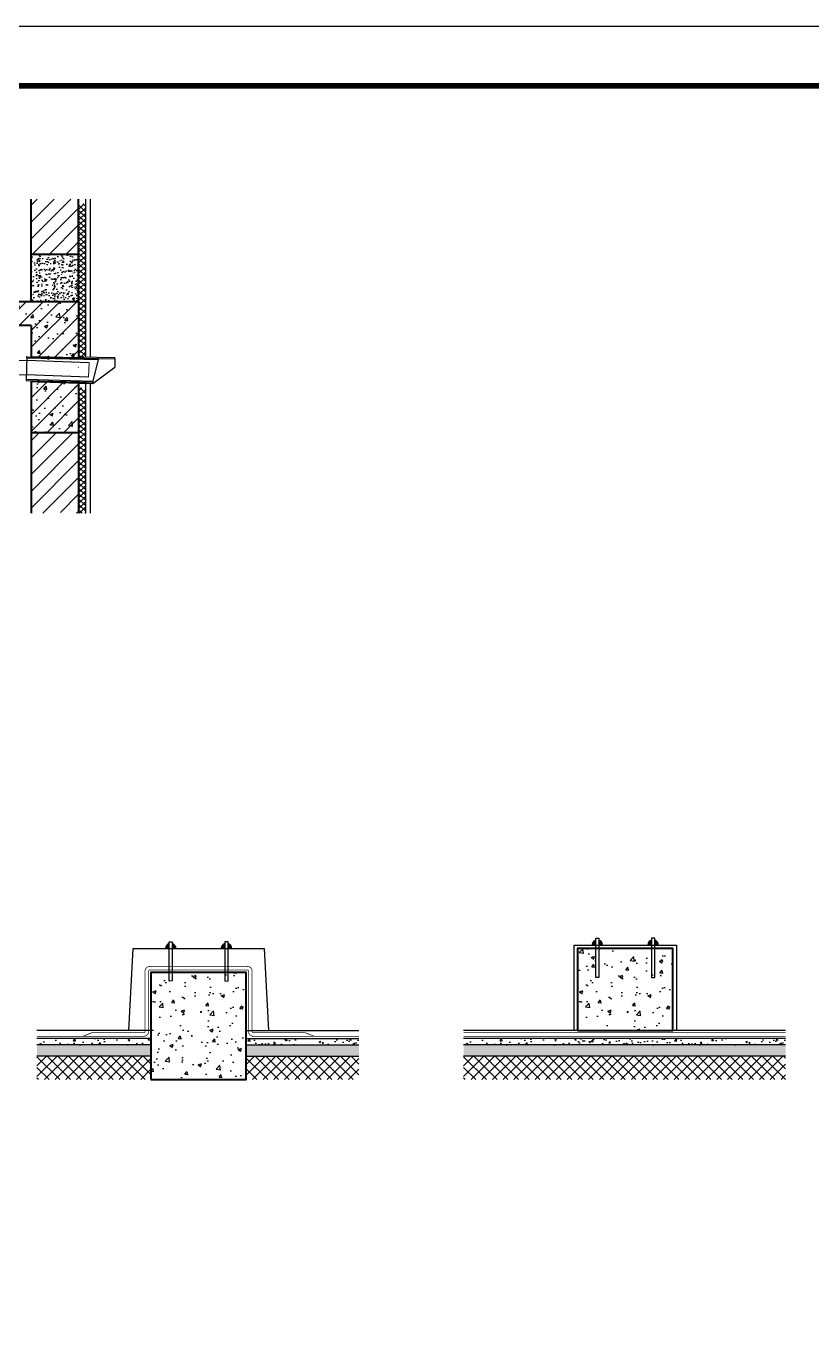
# Model space of a CAD drawing. Extents: x -518115 to 790560, y -210384 to 1628073.
# Drawn here: x 419221 to 422521, y 931103 to 936632 of the extents above; entities that cross this region are included whole.
import ezdxf

# ---------------------------------------------------------------- set-up
doc = ezdxf.new("R2010")
doc.units = 0
doc.header["$LTSCALE"] = 1000
doc.header["$MEASUREMENT"] = 0
doc.linetypes.add('CENTER', pattern=[50.8, 31.75, -6.35, 6.35, -6.35])
doc.linetypes.add('DASH', pattern=[0.35, 0.25, -0.1])
for name, color, linetype in [('3', 3, 'CENTER'), ('3-保温', 17, 'Continuous'), ('4', 4, 'Continuous'), ('7', 7, 'Continuous'), ('DIM_LEAD', 3, 'Continuous'), ('PUB_HACTH', 252, 'Continuous'), ('SURFACE', 6, 'Continuous'), ('图框', 140, 'Continuous')]:
    doc.layers.add(name, color=color, linetype=linetype)
doc.layers.add('WALL', color=9, linetype='Continuous', lineweight=40)
doc.layers.add('填充', color=251, linetype='Continuous', lineweight=5)
doc.layers.add('yichutu', color=7, linetype='Continuous', true_color=0xffffff, plot=False)
pattern_1 = [(45, (-1920324.0756, 942066.1986), (-2.806330038, 2.806330038), []), (135, (-1920324.0756, 942066.1986), (-2.806330038, -2.806330038), [])]
pattern_2 = [(45, (-1922116.5756, 942051.1986), (-2.806330038, 2.806330038), []), (135, (-1922116.5756, 942051.1986), (-2.806330038, -2.806330038), [])]
pattern_3 = [(45, (541560.294, 948033.204), (-35.355353, 35.355353), [])]

# ---------------------------------------------------------------- blocks, each defined once
blk = doc.blocks.new('A$C72245D93')
at = {"layer": '图框'}
blk.add_lwpolyline([(0, 0), (21025, 0), (21025, -14850), (0, -14850)], close=True, dxfattribs=at)
blk.add_lwpolyline([(0, 0), (21025, 0), (21025, -14850), (0, -14850)], close=True, dxfattribs=at)
at = {"layer": '图框', "const_width": 25}
blk.add_lwpolyline([(20775, -14600), (20775, -250), (625, -250), (625, -14600)], close=True, dxfattribs=at)
blk = doc.blocks.new('yct-841-594-84100-59399.9999999999-100-1000.0')
at = {"layer": 'yichutu', "color": 7, "true_color": 0xffffff}
blk.add_lwpolyline([(0, 0), (0, 59400), (84100, 59400), (84100, 0)], close=True, dxfattribs=at)

msp = doc.modelspace()

# ---------------------------------------------------------------- hatches: boundary and pattern name
at = {"layer": '3-保温'}
h = msp.add_hatch(dxfattribs=at)
h.set_pattern_fill('ANSI37', color=256, scale=10)
h.set_pattern_definition([(45, (-1676216.076, 1332137.5), (-11.22532015, 11.22532015), []), (135, (-1676216.076, 1332137.5), (-11.22532015, -11.22532015), [])])
h.paths.add_polyline_path([(419440.5, 935113.2), (419470.5, 935112.9), (419470.5, 934587.3), (419440.5, 934587.3)])
h.paths.add_polyline_path([(419470.5, 935242.9), (419440.5, 935242.9), (419440.5, 935886.5), (419470.5, 935886.5)])
at = {"layer": '4'}
for points in [[(419442.5, 935243.2), (419442.4, 935238.2), (419462.4, 935237.9), (419462.5, 935242.9)], [(419440.5, 935133.2), (419440.6, 935138.2), (419470.8, 935137.9), (419470.7, 935132.9)]]:
    msp.add_hatch(color=256, dxfattribs=at).paths.add_polyline_path(points)
at = {"layer": 'PUB_HACTH'}
h = msp.add_hatch(dxfattribs=at)
h.set_pattern_fill('普通砖', color=256, scale=20, style=0)
h.set_pattern_definition(pattern_3)
h.paths.add_polyline_path([(419440.5, 935675.1), (419240.5, 935675.1), (419240.5, 935906.5), (419440.5, 935906.5)])
at = {"layer": 'PUB_HACTH', "ltscale": 0.8}
h = msp.add_hatch(dxfattribs=at)
h.set_pattern_fill('AR-CONC', color=256, scale=25)
h.set_pattern_definition([(50, (-1661805.076, 1332157.5), (45.54616725, -3.9847714), [4.7625, -52.3875]), (355, (-1661805.076, 1332157.5), (-8.8107065, 47.7641607), [3.81, -41.91]), (100.451, (-1661801.28, 1332157.168), (36.7356254, 43.779172), [4.0475, -44.5225]), (46.1842, (-1661805.076, 1332170.2), (67.7697602, -10.510582), [7.14375, -78.58125]), (96.6356, (-1661799.43, 1332169.324), (59.3510586, 61.856389), [6.07125, -66.78375]), (351.184, (-1661805.076, 1332170.2), (59.3511515, 61.8562795), [5.715, -62.865]), (21, (-1661798.726, 1332167.025), (37.90371996, -25.5663796), [4.7625, -52.3875]), (326, (-1661798.726, 1332167.025), (15.4505071, 46.0469915), [3.81, -41.91]), (71.4514, (-1661795.567, 1332164.894), (53.3541227, 20.4807144), [4.0475, -44.5225]), (37.5, (-1661805.076, 1332157.5), (0.77215081, 21.13875972), [0, -41.402, 0, -42.545, 0, -42.06875]), (7.5, (-1661805.076, 1332157.5), (16.70491563, 25.0451437), [0, -24.257, 0, -40.4495, 0, -16.03375]), (327.5, (-1661819.236, 1332157.5), (33.89764879, -1.432186), [0, -15.875, 0, -49.53, 0, -65.7225]), (317.5, (-1661825.586, 1332157.5), (37.03229535, 6.35662276), [0, -20.6375, 0, -32.893, 0, -46.6725])])
h.paths.add_polyline_path([(419240.5, 935675.1), (419440.5, 935675.1), (419440.5, 935475.1), (419240.5, 935475.1)])
at = {"layer": 'PUB_HACTH'}
h = msp.add_hatch(dxfattribs=at)
h.set_pattern_fill('钢筋混凝土', color=256, scale=20, style=0)
h.set_pattern_definition([(45, (534201.86, 947996.99), (-35.35534, 35.35534), []), (50, (534201.86, 947996.99), (143.45204, -12.55043), [15, -165]), (355, (534201.86, 947996.99), (-27.75027, 150.43843), [12, -132]), (100.4514, (534213.82, 947995.94), (115.70188, 137.88791), [12.74804, -140.22842]), (46.1842, (534201.86, 948036.99), (213.4482, -33.1038), [22.5, -247.5]), (96.6356, (534219.65, 948034.23), (186.93254, 194.82357), [19.12206, -210.3426]), (351.1842, (534201.86, 948037), (186.9324, 194.8237), [18, -198]), (21, (534221.86, 948026.99), (119.38141, -80.52378), [15, -165]), (326, (534221.86, 948026.99), (48.66307, 145.03), [12, -132]), (71.4514, (534231.81, 948020.28), (168.04453, 64.5061), [12.74804, -140.22842]), (37.5, (534201.86, 947996.99), (2.43197, 66.57877), [0, -130.4, 0, -134, 0, -132.5]), (7.5, (534201.86, 947996.99), (52.613907, 78.882342), [0, -76.4, 0, -127.4, 0, -50.5]), (327.5, (534157.26, 947996.99), (106.764487, -4.510974), [0, -50, 0, -156, 0, -207]), (317.5, (534137.26, 947996.99), (116.637234, 20.021), [0, -65, 0, -103.6, 0, -147])])
h.paths.add_polyline_path([(419437, 935165.1), (419440.5, 935230.1), (419440.5, 935165.1)])
h.paths.add_polyline_path([(419240.5, 935140.1), (419439.2, 935133.3), (419440.5, 935040.1), (419440.5, 934925.1), (419240.5, 934925.1)])
h.paths.add_polyline_path([(419440.2, 935243.2), (419240, 935243.9), (419240.5, 935375.1), (418510.9, 935375.1), (418510.9, 935475.1), (419440.5, 935475.1)])
h = msp.add_hatch(dxfattribs=at)
h.set_pattern_fill('普通砖', color=256, scale=20, style=0)
h.set_pattern_definition(pattern_3)
h.paths.add_polyline_path([(419240.5, 934587.3), (419306.7, 934587.3), (419306.7, 934545.2), (419364.4, 934629.4), (419364.4, 934587.3), (419440.5, 934587.3), (419440.5, 934925.1), (419240.5, 934925.1)])
at = {"layer": 'PUB_HACTH', "ltscale": 0.8}
h = msp.add_hatch(dxfattribs=at)
h.set_pattern_fill('ANSI37', color=256, scale=2.5)
h.set_pattern_definition(pattern_2)
h.paths.add_polyline_path([(419833.4, 932779.4), (419833.4, 932758.2), (419849.4, 932758.2, 0.335437)])
h.paths.add_polyline_path([(419820.4, 932779.1, 0.322254), (419805.4, 932758.2), (419820.4, 932758.2)])
h = msp.add_hatch(dxfattribs=at)
h.set_pattern_fill('ANSI37', color=256, scale=2.5)
h.set_pattern_definition(pattern_2)
h.paths.add_polyline_path([(420055.4, 932779.4), (420055.4, 932758.2), (420039.4, 932758.2, -0.335437)])
h.paths.add_polyline_path([(420068.4, 932779.1, -0.322254), (420083.4, 932758.2), (420068.4, 932758.2)])
h = msp.add_hatch(dxfattribs=at)
h.set_pattern_fill('混凝土', color=256, scale=20)
h.set_pattern_definition([(50, (-1920324.08, 942051.2), (143.4520365, -12.550427), [15, -165]), (355, (-1920324.08, 942051.2), (-27.750267, 150.438427), [12, -132]), (100.4514, (-1920312.12, 942050.15), (115.701876, 137.8879084), [12.748038, -140.228422]), (46.1842, (-1920324.08, 942091.2), (213.44821, -33.103803), [22.5, -247.5]), (96.6356, (-1920306.29, 942088.44), (186.932541, 194.823574), [19.122058, -210.3426]), (351.1842, (-1920324.08, 942091.2), (186.93239, 194.82372), [18, -198]), (21, (-1920304.08, 942081.2), (119.3814104, -80.523778), [15, -165]), (326, (-1920304.08, 942081.2), (48.663066, 145.030009), [12, -132]), (71.4514, (-1920294.13, 942074.49), (168.044526, 64.506099), [12.748038, -140.228422]), (37.5, (-1920324.076, 942051.2), (2.4319711, 66.5787708), [0, -130.4, 0, -134, 0, -132.5]), (7.5, (-1920324.076, 942051.2), (52.6139075, 78.8823424), [0, -76.4, 0, -127.4, 0, -50.5]), (327.5, (-1920368.676, 942051.2), (106.7644872, -4.5109743), [0, -50, 0, -156, 0, -207]), (317.5, (-1920388.68, 942051.2), (116.637234, 20.0209965), [0, -65, 0, -103.6, 0, -147])])
h.paths.add_polyline_path([(421536.9, 932414.1), (421936.9, 932414.1), (421936.9, 932758.2), (421536.9, 932758.2)])
h = msp.add_hatch(dxfattribs=at)
h.set_pattern_fill('ANSI37', color=256, scale=2.5)
h.set_pattern_definition(pattern_1)
h.paths.add_polyline_path([(421625.9, 932794.4), (421625.9, 932773.2), (421641.9, 932773.2, 0.335437)])
h.paths.add_polyline_path([(421612.9, 932794.1, 0.322254), (421597.9, 932773.2), (421612.9, 932773.2)])
h = msp.add_hatch(dxfattribs=at)
h.set_pattern_fill('ANSI37', color=256, scale=2.5)
h.set_pattern_definition(pattern_1)
h.paths.add_polyline_path([(421847.9, 932794.4), (421847.9, 932773.2), (421831.9, 932773.2, -0.335437)])
h.paths.add_polyline_path([(421860.9, 932794.1, -0.322254), (421875.9, 932773.2), (421860.9, 932773.2)])
h = msp.add_hatch(dxfattribs=at)
h.set_pattern_fill('混凝土', color=256, scale=20)
h.set_pattern_definition([(50, (-1922116.58, 942051.2), (143.4520365, -12.550427), [15, -165]), (355, (-1922116.58, 942051.2), (-27.750267, 150.438427), [12, -132]), (100.4514, (-1922104.62, 942050.15), (115.701876, 137.8879084), [12.748038, -140.228422]), (46.1842, (-1922116.58, 942091.2), (213.44821, -33.103803), [22.5, -247.5]), (96.6356, (-1922098.79, 942088.44), (186.932541, 194.823574), [19.122058, -210.3426]), (351.1842, (-1922116.58, 942091.2), (186.93239, 194.82372), [18, -198]), (21, (-1922096.58, 942081.2), (119.3814104, -80.523778), [15, -165]), (326, (-1922096.58, 942081.2), (48.663066, 145.030009), [12, -132]), (71.4514, (-1922086.63, 942074.49), (168.044526, 64.506099), [12.748038, -140.228422]), (37.5, (-1922116.576, 942051.2), (2.4319711, 66.5787708), [0, -130.4, 0, -134, 0, -132.5]), (7.5, (-1922116.576, 942051.2), (52.6139075, 78.8823424), [0, -76.4, 0, -127.4, 0, -50.5]), (327.5, (-1922161.176, 942051.2), (106.7644872, -4.5109743), [0, -50, 0, -156, 0, -207]), (317.5, (-1922181.18, 942051.2), (116.637234, 20.0209965), [0, -65, 0, -103.6, 0, -147])])
h.paths.add_polyline_path([(419744.4, 932208.2), (420144.4, 932208.2), (420144.4, 932658.2), (419744.4, 932658.2)])
h = msp.add_hatch(dxfattribs=at)
h.set_pattern_fill('混凝土', color=256, scale=10)
h.set_pattern_definition([(50, (-1918927.576, 942051.2), (71.7260183, -6.2752135), [7.5, -82.5]), (355, (-1918927.576, 942051.2), (-13.8751334, 75.2192134), [6, -66]), (100.4514, (-1918921.6, 942050.676), (57.8509382, 68.9439542), [6.374019, -70.1142112]), (46.1842, (-1918927.58, 942071.2), (106.724105, -16.5519014), [11.25, -123.75]), (96.6356, (-1918918.68, 942069.82), (93.4662706, 97.411787), [9.561029, -105.1713]), (351.1842, (-1918927.58, 942071.2), (93.4661945, 97.41186), [9, -99]), (21, (-1918917.576, 942066.2), (59.6907052, -40.261889), [7.5, -82.5]), (326, (-1918917.576, 942066.2), (24.3315332, 72.5150045), [6, -66]), (71.4514, (-1918912.6, 942062.84), (84.0222629, 32.2530497), [6.374019, -70.1142112]), (37.5, (-1918927.576, 942051.199), (1.21598553, 33.28938538), [0, -65.2, 0, -67, 0, -66.25]), (7.5, (-1918927.576, 942051.2), (26.30695374, 39.4411712), [0, -38.2, 0, -63.7, 0, -25.25]), (327.5, (-1918949.876, 942051.199), (53.38224362, -2.25548717), [0, -25, 0, -78, 0, -103.5]), (317.5, (-1918959.876, 942051.2), (58.3186169, 10.0104982), [0, -32.5, 0, -51.8, 0, -73.5])])
h.paths.add_polyline_path([(419265.4, 932380.2), (419265.4, 932353.9), (419744.4, 932353.9), (419744.4, 932380.2)])
h.paths.add_polyline_path([(420618.4, 932353.9), (420618.4, 932380.2), (420144.4, 932380.2), (420144.4, 932353.9)])
h = msp.add_hatch(dxfattribs=at)
h.set_pattern_fill('混凝土', color=256, scale=10)
h.set_pattern_definition([(50, (-1917135.076, 942051.2), (71.7260183, -6.2752135), [7.5, -82.5]), (355, (-1917135.076, 942051.2), (-13.8751334, 75.2192134), [6, -66]), (100.4514, (-1917129.1, 942050.676), (57.8509382, 68.9439542), [6.374019, -70.1142112]), (46.1842, (-1917135.08, 942071.2), (106.724105, -16.5519014), [11.25, -123.75]), (96.6356, (-1917126.18, 942069.82), (93.4662706, 97.411787), [9.561029, -105.1713]), (351.1842, (-1917135.08, 942071.2), (93.4661945, 97.41186), [9, -99]), (21, (-1917125.076, 942066.2), (59.6907052, -40.261889), [7.5, -82.5]), (326, (-1917125.076, 942066.2), (24.3315332, 72.5150045), [6, -66]), (71.4514, (-1917120.1, 942062.84), (84.0222629, 32.2530497), [6.374019, -70.1142112]), (37.5, (-1917135.076, 942051.199), (1.21598553, 33.28938538), [0, -65.2, 0, -67, 0, -66.25]), (7.5, (-1917135.076, 942051.2), (26.30695374, 39.4411712), [0, -38.2, 0, -63.7, 0, -25.25]), (327.5, (-1917157.376, 942051.199), (53.38224362, -2.25548717), [0, -25, 0, -78, 0, -103.5]), (317.5, (-1917167.376, 942051.2), (58.3186169, 10.0104982), [0, -32.5, 0, -51.8, 0, -73.5])])
h.paths.add_polyline_path([(422410.9, 932353.9), (422410.9, 932380.2)], flags=17)
h.paths.add_polyline_path([(422410.9, 932353.9), (422410.9, 932380.2), (421057.9, 932380.2), (421057.9, 932353.9)])
h = msp.add_hatch(dxfattribs=at)
h.set_pattern_fill('加气混凝土', color=256, scale=10)
h.set_pattern_definition([(0, (-1918892.18, 942014.6), (60, 120), [0, -120]), (0, (-1918962.38, 941998.4), (60, 120), [0, -120]), (0, (-1918923.38, 941997.2), (60, 120), [0, -120]), (0, (-1918880.78, 942032.6), (60, 120), [0, -120]), (0, (-1918930.58, 941991.2), (60, 120), [0, -120]), (0, (-1918868.78, 942108.2), (60, 120), [0, -120]), (0, (-1918905.38, 942098.6), (60, 120), [0, -120]), (0, (-1918886.18, 942083.6), (60, 120), [0, -120]), (0, (-1918983.98, 942081.2), (60, 120), [0, -120]), (0, (-1918925.18, 942075.8), (60, 120), [0, -120]), (0, (-1918947.98, 942045.2), (60, 120), [0, -120]), (0, (-1918946.78, 942000.2), (60, 120), [0, -120]), (0, (-1918901.78, 941995.4), (60, 120), [0, -120]), (0, (-1918868.78, 942048.2), (60, 120), [0, -120]), (0, (-1918980.98, 942029.6), (60, 120), [0, -120]), (0, (-1918970.78, 942050), (60, 120), [0, -120]), (0, (-1918923.98, 942041.6), (60, 120), [0, -120]), (0, (-1918940.78, 942024.2), (60, 120), [0, -120]), (0, (-1918950.38, 942063.8), (60, 120), [0, -120]), (0, (-1918935.38, 942108.8), (60, 120), [0, -120]), (0, (-1918976.18, 942004.4), (60, 120), [0, -120]), (0, (-1918910.18, 942084.2), (60, 120), [0, -120]), (0, (-1918965.98, 942086), (60, 120), [0, -120]), (0, (-1918975.58, 942101.6), (60, 120), [0, -120]), (130.601294, (-1918876.147, 942070.627), (-299.999996686, 360.000001574), [5.268311, -2207.4222]), (18.4349488, (-1918884.718, 942072.913), (299.9999989, 119.99999911), [5.421048, -753.52558]), (90, (-1918884.72, 942067.77), (60, 120), [5.142857, -234.85713]), (161.565051, (-1918879.576, 942066.056), (-300.00000151, 119.99999105), [5.421048, -753.52558]), (53.1301023, (-1918879.576, 942066.056), (60.00000011, 119.99999994), [5.714286, -594.2857]), (135, (-1918875.004, 942004.913), (-60.00000725, 119.9999919), [4.848732, -334.56252]), (45, (-1918881.86, 942004.913), (59.9999996, 119.9999995), [4.848732, -334.56252]), (135, (-1918878.433, 942001.484), (-60.00000725, 119.9999919), [4.848732, -334.56252]), (45, (-1918878.433, 942001.484), (59.9999996, 119.9999995), [4.848732, -334.56252]), (116.565051, (-1918932.72, 942085.48), (-1.04e-05, 239.9999935), [6.388765, -127.7753]), (180, (-1918935.58, 942091.2), (-60, 120), [6.857143, -113.14285]), (63.434949, (-1918945.29, 942085.48), (5e-07, 239.999999), [6.388765, -127.7753]), (116.565051, (-1918942.43, 942079.77), (-1.04e-05, 239.9999935), [6.388765, -127.7753]), (0, (-1918942.43, 942079.77), (60, 120), [6.857143, -113.14285]), (63.434949, (-1918935.58, 942079.77), (5e-07, 239.999999), [6.388765, -127.7753]), (107.102728, (-1918887.5756, 942044.913), (-179.9999931185, 600.000000968), [7.772269, -3256.5805]), (143.972626, (-1918889.861, 942052.341), (-1139.999985548, 839.99999905), [7.772269, -1624.404]), (180, (-1918896.15, 942056.91), (-60, 120), [7.428571, -112.57142]), (36.0273733, (-1918909.861, 942052.341), (1139.999991575, 839.999990944), [7.772269, -1624.404]), (71.5650511, (-1918912.147, 942045.484), (180.00000092, 599.99999897), [7.228063, -751.71856]), (107.102728, (-1918909.8613, 942038.0557), (-179.9999931185, 600.000000968), [7.772269, -3256.5805]), (143.972626, (-1918903.576, 942033.484), (-1139.999985548, 839.99999905), [7.772269, -1624.404]), (0, (-1918903.58, 942033.48), (60, 120), [7.428571, -112.57142]), (36.0273733, (-1918896.147, 942033.484), (1139.999991575, 839.999990944), [7.772269, -1624.404]), (71.5650511, (-1918889.861, 942038.056), (180.00000092, 599.99999897), [7.228063, -751.71856]), (150.255118, (-1918886.433, 942100.913), (-180.00000043, 119.99999851), [4.607004, -962.86392]), (90, (-1918890.43, 942098.63), (60, 120), [4.571429, -235.42855]), (29.7448813, (-1918890.433, 942098.627), (180.00000011, 119.99999944), [4.607004, -962.86392]), (116.565051, (-1918914.43, 942015.77), (-1.04e-05, 239.9999935), [6.388765, -127.7753]), (168.690067, (-1918917.29, 942021.484), (-540.0000004, 119.99999699), [5.827451, -1217.9371]), (41.1859251, (-1918927.5756, 942018.627), (1499.999990912, 1319.999988458), [6.074369, -2545.1604]), (90, (-1918927.576, 942012.91), (60, 120), [5.714286, -234.2857]), (138.814074, (-1918923.004, 942008.913), (-1499.999973338, 1320.000008407), [6.074369, -2545.1604]), (16.6992442, (-1918923.004, 942008.913), (1979.999985103, 599.999993716), [5.96589, -2499.7075]), (60.9453959, (-1918917.29, 942010.627), (59.999999841, 119.999998939), [5.883217, -2465.0679]), (109.983106, (-1918964.7185, 942066.0557), (-300.00000113, 839.999997777), [6.6884004, -2802.4395]), (155.556045, (-1918967.004, 942072.3414), (-780.000002973, 359.999992521), [6.904597, -2893.0263]), (24.4439547, (-1918979.5756, 942072.3414), (780.000000389, 359.999998268), [6.904597, -2893.0263]), (70.0168934, (-1918981.8613, 942066.0557), (300.000000904, 839.999997916), [6.6884004, -2802.4395]), (109.983106, (-1918979.5756, 942059.77), (-300.00000113, 839.999997777), [6.6884004, -2802.4395]), (160.016893, (-1918973.29, 942057.484), (-300.000000176, 119.999994533), [6.6884004, -1397.8755]), (19.9831065, (-1918973.29, 942057.484), (299.999998353, 119.99999981), [6.6884004, -1397.8755]), (70.0168934, (-1918967.004, 942059.77), (300.000000904, 839.999997916), [6.6884004, -2802.4395]), (122.005383, (-1918920.147, 942055.199), (-60.00000805, 119.999993874), [5.3908464, -1126.6868]), (18.4349488, (-1918928.147, 942058.056), (299.9999989, 119.99999911), [5.421048, -753.52558]), (90, (-1918928.15, 942052.91), (60, 120), [5.142857, -234.85713]), (161.565051, (-1918923.004, 942051.199), (-300.00000151, 119.99999105), [5.421048, -753.52558]), (54.4623222, (-1918923.004, 942051.1986), (419.999999391, 599.999999101), [4.915614, -2059.6423]), (116.565051, (-1918955, 942026.06), (-1.04e-05, 239.9999935), [6.388765, -127.7753]), (180, (-1918957.86, 942031.77), (-60, 120), [6.285714, -113.71428]), (59.0362434, (-1918967.576, 942026.056), (60.000000195, 119.999999418), [6.6639456, -1392.7644]), (120.963756, (-1918964.147, 942020.341), (-60.0000082, 119.99999449), [6.6639456, -1392.7644]), (0, (-1918964.15, 942020.34), (60, 120), [6.285714, -113.71428]), (63.434949, (-1918957.86, 942020.34), (5e-07, 239.999999), [6.388765, -127.7753])])
h.paths.add_polyline_path([(419265.4, 932353.9), (419265.4, 932306.2), (419744.4, 932306.2), (419744.4, 932353.9)])
h.paths.add_polyline_path([(420618.4, 932306.2), (420618.4, 932353.9), (420144.4, 932353.9), (420144.4, 932306.2)])
h = msp.add_hatch(dxfattribs=at)
h.set_pattern_fill('ANSI37', color=256, scale=20)
h.set_pattern_definition([(45, (-1918927.576, 942051.2), (-22.4506403, 22.4506403), []), (135, (-1918927.576, 942051.2), (-22.4506403, -22.4506403), [])])
h.paths.add_polyline_path([(419265.4, 932306.2), (419265.4, 932208.2), (419744.4, 932208.2), (419744.4, 932306.2)])
h = msp.add_hatch(dxfattribs=at)
h.set_pattern_fill('ANSI37', color=256, scale=20)
h.set_pattern_definition([(45, (-1918727.576, 942051.2), (-22.4506403, 22.4506403), []), (135, (-1918727.576, 942051.2), (-22.4506403, -22.4506403), [])])
h.paths.add_polyline_path([(420618.4, 932208.2), (420618.4, 932306.2), (420144.4, 932306.2), (420144.4, 932208.2)])
h = msp.add_hatch(dxfattribs=at)
h.set_pattern_fill('加气混凝土', color=256, scale=10)
h.set_pattern_definition([(0, (-1917099.68, 942014.6), (60, 120), [0, -120]), (0, (-1917169.88, 941998.4), (60, 120), [0, -120]), (0, (-1917130.88, 941997.2), (60, 120), [0, -120]), (0, (-1917088.28, 942032.6), (60, 120), [0, -120]), (0, (-1917138.08, 941991.2), (60, 120), [0, -120]), (0, (-1917076.28, 942108.2), (60, 120), [0, -120]), (0, (-1917112.88, 942098.6), (60, 120), [0, -120]), (0, (-1917093.68, 942083.6), (60, 120), [0, -120]), (0, (-1917191.48, 942081.2), (60, 120), [0, -120]), (0, (-1917132.68, 942075.8), (60, 120), [0, -120]), (0, (-1917155.48, 942045.2), (60, 120), [0, -120]), (0, (-1917154.28, 942000.2), (60, 120), [0, -120]), (0, (-1917109.28, 941995.4), (60, 120), [0, -120]), (0, (-1917076.28, 942048.2), (60, 120), [0, -120]), (0, (-1917188.48, 942029.6), (60, 120), [0, -120]), (0, (-1917178.28, 942050), (60, 120), [0, -120]), (0, (-1917131.48, 942041.6), (60, 120), [0, -120]), (0, (-1917148.28, 942024.2), (60, 120), [0, -120]), (0, (-1917157.88, 942063.8), (60, 120), [0, -120]), (0, (-1917142.88, 942108.8), (60, 120), [0, -120]), (0, (-1917183.68, 942004.4), (60, 120), [0, -120]), (0, (-1917117.68, 942084.2), (60, 120), [0, -120]), (0, (-1917173.48, 942086), (60, 120), [0, -120]), (0, (-1917183.08, 942101.6), (60, 120), [0, -120]), (130.601294, (-1917083.647, 942070.627), (-299.999996686, 360.000001574), [5.268311, -2207.4222]), (18.4349488, (-1917092.218, 942072.913), (299.9999989, 119.99999911), [5.421048, -753.52558]), (90, (-1917092.22, 942067.77), (60, 120), [5.142857, -234.85713]), (161.565051, (-1917087.076, 942066.056), (-300.00000151, 119.99999105), [5.421048, -753.52558]), (53.1301023, (-1917087.076, 942066.056), (60.00000011, 119.99999994), [5.714286, -594.2857]), (135, (-1917082.504, 942004.913), (-60.00000725, 119.9999919), [4.848732, -334.56252]), (45, (-1917089.36, 942004.913), (59.9999996, 119.9999995), [4.848732, -334.56252]), (135, (-1917085.933, 942001.484), (-60.00000725, 119.9999919), [4.848732, -334.56252]), (45, (-1917085.933, 942001.484), (59.9999996, 119.9999995), [4.848732, -334.56252]), (116.565051, (-1917140.22, 942085.48), (-1.04e-05, 239.9999935), [6.388765, -127.7753]), (180, (-1917143.08, 942091.2), (-60, 120), [6.857143, -113.14285]), (63.434949, (-1917152.79, 942085.48), (5e-07, 239.999999), [6.388765, -127.7753]), (116.565051, (-1917149.93, 942079.77), (-1.04e-05, 239.9999935), [6.388765, -127.7753]), (0, (-1917149.93, 942079.77), (60, 120), [6.857143, -113.14285]), (63.434949, (-1917143.08, 942079.77), (5e-07, 239.999999), [6.388765, -127.7753]), (107.102728, (-1917095.0756, 942044.913), (-179.9999931185, 600.000000968), [7.772269, -3256.5805]), (143.972626, (-1917097.361, 942052.341), (-1139.999985548, 839.99999905), [7.772269, -1624.404]), (180, (-1917103.65, 942056.91), (-60, 120), [7.428571, -112.57142]), (36.0273733, (-1917117.361, 942052.341), (1139.999991575, 839.999990944), [7.772269, -1624.404]), (71.5650511, (-1917119.647, 942045.484), (180.00000092, 599.99999897), [7.228063, -751.71856]), (107.102728, (-1917117.3613, 942038.0557), (-179.9999931185, 600.000000968), [7.772269, -3256.5805]), (143.972626, (-1917111.076, 942033.484), (-1139.999985548, 839.99999905), [7.772269, -1624.404]), (0, (-1917111.08, 942033.48), (60, 120), [7.428571, -112.57142]), (36.0273733, (-1917103.647, 942033.484), (1139.999991575, 839.999990944), [7.772269, -1624.404]), (71.5650511, (-1917097.361, 942038.056), (180.00000092, 599.99999897), [7.228063, -751.71856]), (150.255118, (-1917093.933, 942100.913), (-180.00000043, 119.99999851), [4.607004, -962.86392]), (90, (-1917097.93, 942098.63), (60, 120), [4.571429, -235.42855]), (29.7448813, (-1917097.933, 942098.627), (180.00000011, 119.99999944), [4.607004, -962.86392]), (116.565051, (-1917121.93, 942015.77), (-1.04e-05, 239.9999935), [6.388765, -127.7753]), (168.690067, (-1917124.79, 942021.484), (-540.0000004, 119.99999699), [5.827451, -1217.9371]), (41.1859251, (-1917135.0756, 942018.627), (1499.999990912, 1319.999988458), [6.074369, -2545.1604]), (90, (-1917135.076, 942012.91), (60, 120), [5.714286, -234.2857]), (138.814074, (-1917130.504, 942008.913), (-1499.999973338, 1320.000008407), [6.074369, -2545.1604]), (16.6992442, (-1917130.504, 942008.913), (1979.999985103, 599.999993716), [5.96589, -2499.7075]), (60.9453959, (-1917124.79, 942010.627), (59.999999841, 119.999998939), [5.883217, -2465.0679]), (109.983106, (-1917172.2185, 942066.0557), (-300.00000113, 839.999997777), [6.6884004, -2802.4395]), (155.556045, (-1917174.504, 942072.3414), (-780.000002973, 359.999992521), [6.904597, -2893.0263]), (24.4439547, (-1917187.0756, 942072.3414), (780.000000389, 359.999998268), [6.904597, -2893.0263]), (70.0168934, (-1917189.3613, 942066.0557), (300.000000904, 839.999997916), [6.6884004, -2802.4395]), (109.983106, (-1917187.0756, 942059.77), (-300.00000113, 839.999997777), [6.6884004, -2802.4395]), (160.016893, (-1917180.79, 942057.484), (-300.000000176, 119.999994533), [6.6884004, -1397.8755]), (19.9831065, (-1917180.79, 942057.484), (299.999998353, 119.99999981), [6.6884004, -1397.8755]), (70.0168934, (-1917174.504, 942059.77), (300.000000904, 839.999997916), [6.6884004, -2802.4395]), (122.005383, (-1917127.647, 942055.199), (-60.00000805, 119.999993874), [5.3908464, -1126.6868]), (18.4349488, (-1917135.647, 942058.056), (299.9999989, 119.99999911), [5.421048, -753.52558]), (90, (-1917135.65, 942052.91), (60, 120), [5.142857, -234.85713]), (161.565051, (-1917130.504, 942051.199), (-300.00000151, 119.99999105), [5.421048, -753.52558]), (54.4623222, (-1917130.504, 942051.1986), (419.999999391, 599.999999101), [4.915614, -2059.6423]), (116.565051, (-1917162.5, 942026.06), (-1.04e-05, 239.9999935), [6.388765, -127.7753]), (180, (-1917165.36, 942031.77), (-60, 120), [6.285714, -113.71428]), (59.0362434, (-1917175.076, 942026.056), (60.000000195, 119.999999418), [6.6639456, -1392.7644]), (120.963756, (-1917171.647, 942020.341), (-60.0000082, 119.99999449), [6.6639456, -1392.7644]), (0, (-1917171.65, 942020.34), (60, 120), [6.285714, -113.71428]), (63.434949, (-1917165.36, 942020.34), (5e-07, 239.999999), [6.388765, -127.7753])])
h.paths.add_polyline_path([(422410.9, 932306.2), (422410.9, 932353.9)], flags=17)
h.paths.add_polyline_path([(422410.9, 932306.2), (422410.9, 932353.9), (421057.9, 932353.9), (421057.9, 932306.2)])
h = msp.add_hatch(dxfattribs=at)
h.set_pattern_fill('ANSI37', color=256, scale=20)
h.set_pattern_definition([(45, (-1917135.076, 942051.2), (-22.4506403, 22.4506403), []), (135, (-1917135.076, 942051.2), (-22.4506403, -22.4506403), [])])
h.paths.add_polyline_path([(422410.9, 932208.2), (422410.9, 932306.2), (421057.9, 932306.2), (421057.9, 932208.2)])

# ---------------------------------------------------------------- linework, layer by layer
at = {"layer": '3'}
msp.add_line((419460.5, 935132.9), (419460.6, 935137.9), dxfattribs=at)
at = {"layer": '4'}
for p, q in [((419442.4, 935238.2), (419592.9, 935235.9)), ((419442.5, 935243.2), (419593, 935240.9)), ((419592.9, 935235.9), (419593, 935240.9)), ((419440.5, 935133.2), (419500.5, 935132.3)), ((419500.6, 935137.3), (419500.5, 935132.3))]:
    msp.add_line(p, q, dxfattribs=at)
for points in [[(419442.5, 935243.2), (419442.4, 935238.2), (419462.4, 935237.9), (419462.5, 935242.9)], [(419440.5, 935133.2), (419440.6, 935138.2), (419470.9, 935138.1), (419470.5, 935132.8)]]:
    msp.add_lwpolyline(points, close=True, dxfattribs=at)
at = {"layer": '7'}
for p, q in [((419222.5, 935244.3), (419220.6, 935144.5)), ((419222.4, 935239.3), (419522.3, 935232)), ((419222.5, 935244.3), (419522.4, 935237)), ((419522.3, 935232), (419500.6, 935142.3)), ((419522.4, 935237), (419522.3, 935232)), ((419592.9, 935235.9), (419592.4, 935200.9)), ((419500.5, 935132.3), (419592.4, 935200.9)), ((419220.6, 935144.5), (419500.6, 935137.3)), ((419220.7, 935149.5), (419500.6, 935142.3)), ((419500.6, 935142.3), (419500.6, 935137.3))]:
    msp.add_line(p, q, dxfattribs=at)
at = {"layer": 'DIM_LEAD', "const_width": 8}
msp.add_lwpolyline([(419314.9, 935236.6, -1), (419311.4, 935243.8, -1)], format="xyb", close=True, dxfattribs=at)
at = {"layer": 'PUB_HACTH', "ltscale": 0.8}
for points in [[(419484.7, 935218), (419222.2, 935228.6)], [(419481.5, 935158.1), (419221.1, 935168.5)], [(419651.2, 932414.1), (419669.4, 932758.2), (420219.4, 932758.2), (420237.6, 932414.1)], [(421521.9, 932414.1), (421521.9, 932773.2), (421951.9, 932773.2), (421951.9, 932414.1)], [(419744.4, 932414.1), (419265.4, 932414.1)], [(420144.4, 932414.1), (420618.4, 932414.1)], [(422410.9, 932414.1), (421057.9, 932414.1)], [(419744.4, 932380.2), (419265.4, 932380.2)], [(420144.4, 932380.2), (420618.4, 932380.2)], [(422410.9, 932380.2), (421057.9, 932380.2)], [(419744.4, 932353.9), (419265.4, 932353.9)], [(419744.4, 932306.2), (419265.4, 932306.2)], [(420144.4, 932353.9), (420618.4, 932353.9)], [(420144.4, 932306.2), (420618.4, 932306.2)], [(422410.9, 932353.9), (421057.9, 932353.9)], [(422410.9, 932306.2), (421057.9, 932306.2)]]:
    msp.add_lwpolyline(points, dxfattribs=at)
for points in [[(421612.9, 932802.2), (421625.9, 932802.2), (421625.9, 932637.2), (421612.9, 932636.2)], [(421860.9, 932802.2), (421847.9, 932802.2), (421847.9, 932637.2), (421860.9, 932636.2)], [(419820.4, 932787.2), (419833.4, 932787.2), (419833.4, 932622.2), (419820.4, 932621.2)], [(420068.4, 932787.2), (420055.4, 932787.2), (420055.4, 932622.2), (420068.4, 932621.2)]]:
    msp.add_lwpolyline(points, close=True, dxfattribs=at)
at = {"layer": 'PUB_HACTH', "linetype": 'DASH', "const_width": 3}
for points in [[(419265.4, 932390.2), (419714.4, 932390.2, 0.414214), (419734.4, 932410.2), (419734.4, 932663.2, -0.414214), (419739.4, 932668.2), (420149.4, 932668.2, -0.414214), (420154.4, 932663.2), (420154.4, 932410.2, 0.414214), (420174.4, 932390.2), (420618.4, 932390.2)], [(419496.8, 932405.2), (419714.4, 932405.2, 0.414214), (419719.4, 932410.2), (419719.4, 932663.2, -0.414214), (419739.4, 932683.2), (420149.4, 932683.2, -0.414214), (420169.4, 932663.2), (420169.4, 932410.2, 0.414214), (420174.4, 932405.2), (420392.1, 932405.2)]]:
    msp.add_lwpolyline(points, format="xyb", dxfattribs=at)
for points in [[(419458.8, 932390.2), (419496.8, 932405.2)], [(420430.1, 932390.2), (420392.1, 932405.2)], [(421057.9, 932405.2), (422410.9, 932405.2)], [(421057.9, 932390.2), (422410.9, 932390.2)]]:
    msp.add_lwpolyline(points, dxfattribs=at)
at = {"layer": 'PUB_HACTH', "ltscale": 0.8}
for centre, start, end in [((419827.4, 932758.2), 108.553, 180), ((419827.4, 932758.2), 0, 74.1734), ((420061.4, 932758.2), 105.8266, 180), ((420061.4, 932758.2), 0, 71.447), ((421619.9, 932773.2), 108.553, 180), ((421619.9, 932773.2), 0, 74.1734), ((421853.9, 932773.2), 105.8266, 180), ((421853.9, 932773.2), 0, 71.447)]:
    msp.add_arc(centre, 22, start, end, dxfattribs=at)
at = {"layer": 'SURFACE'}
for p, q in [((419470.5, 935242.9), (419470.5, 935906.5)), ((419490.5, 935242.9), (419490.5, 935906.5)), ((419470.5, 934587.3), (419470.5, 935132.9)), ((419490.5, 934587.3), (419490.5, 935132.9))]:
    msp.add_line(p, q, dxfattribs=at)
msp.add_lwpolyline([(419222.5, 935244.3), (419220.5, 935244.4)], dxfattribs=at)
at = {"layer": 'WALL', "color": 2}
for p, q in [((419240.5, 935475.1), (419240.5, 935906.5)), ((419440.5, 935475.1), (419440.5, 935906.5)), ((419440.5, 935475.1), (418510.9, 935475.1)), ((419440.5, 935475.1), (419440.5, 935239)), ((419240.5, 935375.1), (418510.9, 935375.1)), ((419240.5, 935243.9), (419440.5, 935239)), ((419440.5, 935133.2), (419240.5, 935140.1)), ((419240.5, 935140.1), (419240.5, 934587.3)), ((419440.5, 935133.2), (419440.5, 934587.3)), ((419440.5, 934925.1), (419240.5, 934925.1))]:
    msp.add_line(p, q, dxfattribs=at)
for points in [[(419440.5, 935673.4), (419240.5, 935673.4)], [(419240.5, 935375.1), (419240.5, 935243.9)]]:
    msp.add_lwpolyline(points, dxfattribs=at)
for points in [[(421536.9, 932414.1), (421936.9, 932414.1), (421936.9, 932758.2), (421536.9, 932758.2)], [(419744.4, 932208.2), (420144.4, 932208.2), (420144.4, 932658.2), (419744.4, 932658.2)]]:
    msp.add_lwpolyline(points, close=True, dxfattribs=at)
at = {"layer": '填充'}
msp.add_line((419484.7, 935218), (419481.5, 935158.1), dxfattribs=at)
for points in [[(419222.2, 935228.6), (418745.1, 935228.6, 0.414214), (418645.1, 935128.6), (418645.1, 935065.1)], [(419232.3, 935168.5), (418775.1, 935168.5, 0.414214), (418725.1, 935118.5), (418725.1, 935065.1)]]:
    msp.add_lwpolyline(points, format="xyb", dxfattribs=at)

# ---------------------------------------------------------------- block references
msp.add_blockref('A$C72245D93', (406314.1, 936632.1))
at = {"layer": 'yichutu', "xscale": 0.25, "yscale": 0.25, "zscale": 0.25}
msp.add_blockref('yct-841-594-84100-59399.9999999999-100-1000.0', (406314.1, 921782.1), dxfattribs=at)

doc.saveas('drawing.dxf')
